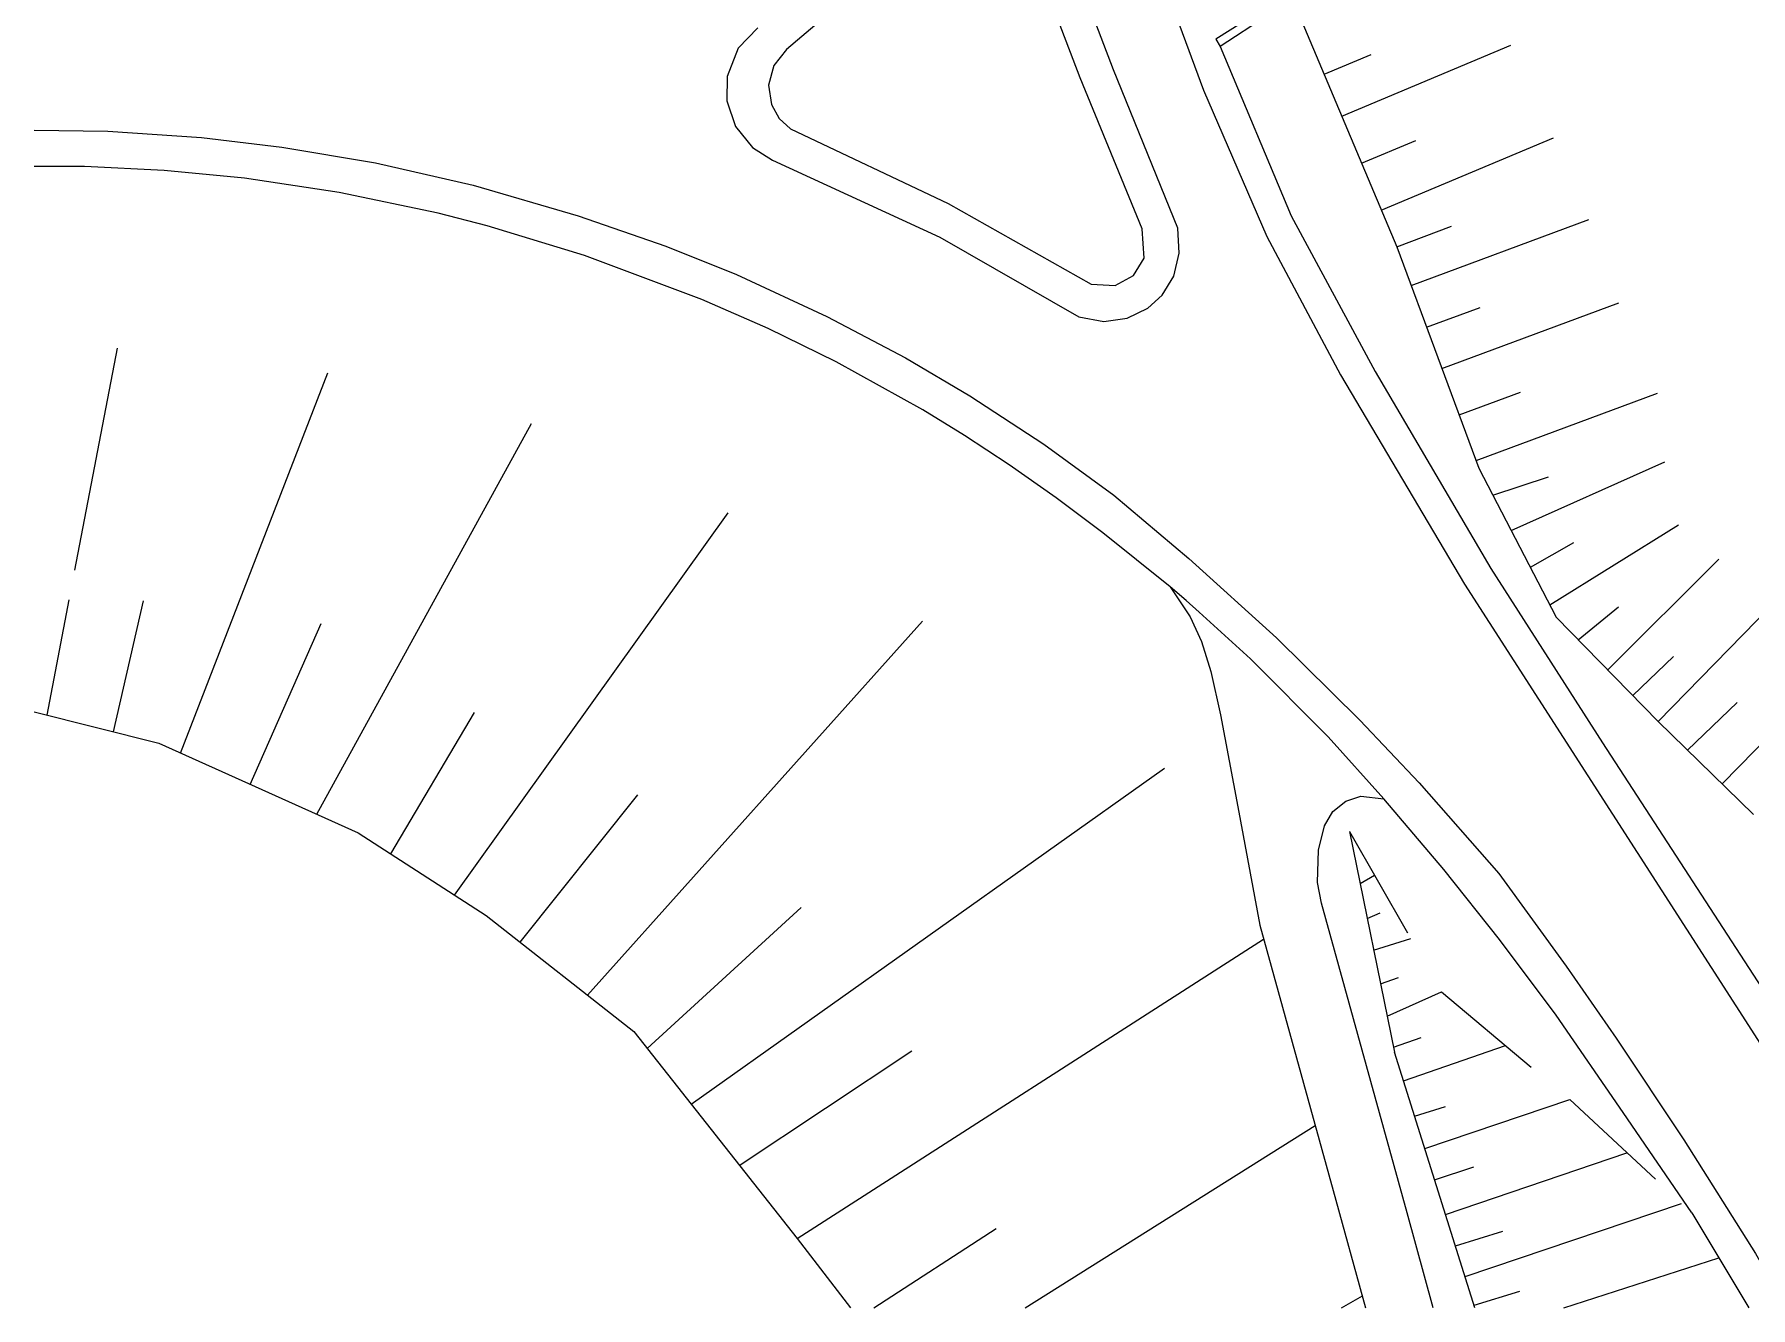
# Model space of a CAD drawing. Extents: x -367 to 63045, y 275 to 109039.
# Drawn here: x 62089 to 62200.9, y 108270.2 to 108353.3 of the extents above; entities that cross this region are included whole.
import ezdxf

# ---------------------------------------------------------------- set-up
doc = ezdxf.new("R2010")
doc.units = 0
doc.header["$LTSCALE"] = 25.401856
doc.header["$MEASUREMENT"] = 0
doc.linetypes.add('DOT', pattern=[0.55, 0.3, -0.25])
for name, color, linetype in [('Bâti', 7, 'Continuous'), ('pendenze', 2, 'Continuous'), ('Strade', 7, 'Continuous'), ('TalusHautBas', 7, 'Continuous')]:
    doc.layers.add(name, color=color, linetype=linetype)

msp = doc.modelspace()

# ---------------------------------------------------------------- linework, layer by layer
at = {"layer": 'Bâti', "color": 2, "linetype": 'Continuous'}
msp.add_line((62173.87626, 108357.91624), (62166.01262, 108352.94015), dxfattribs=at)
at = {"layer": 'Bâti', "color": 2, "linetype": 'Continuous', "lineweight": 0}
msp.add_line((62166.01262, 108352.94015), (62166.29026, 108352.45924), dxfattribs=at)
at = {"layer": 'pendenze', "linetype": 'Continuous'}
for p, q in [((62173.07237, 108350.65424), (62176.12764, 108351.93754)), ((62174.22053, 108347.92069), (62185.22811, 108352.54417)), ((62175.50769, 108344.85624), (62179.05096, 108346.3445)), ((62176.79485, 108341.79175), (62188.01242, 108346.50343)), ((62177.79725, 108339.40523), (62181.36187, 108340.75888)), ((62178.73497, 108336.88002), (62190.32786, 108341.18496)), ((62179.74227, 108334.16742), (62183.22665, 108335.46132)), ((62180.74141, 108331.47682), (62192.26379, 108335.75557)), ((62091.6545, 108318.31813), (62094.43116, 108332.78941)), ((62098.53402, 108306.40485), (62108.13877, 108331.20149)), ((62181.86759, 108328.44411), (62185.86316, 108329.92784)), ((62182.96655, 108325.48467), (62194.79481, 108329.87701)), ((62107.42282, 108302.41678), (62121.40171, 108327.89704)), ((62185.2673, 108320.90636), (62195.27998, 108325.38082)), ((62184.06322, 108323.2272), (62187.68828, 108324.40753)), ((62116.40039, 108297.14709), (62134.22235, 108322.06651)), ((62187.77417, 108316.07445), (62196.15594, 108321.29298)), ((62186.50667, 108318.51752), (62189.34287, 108320.12503)), ((62191.55457, 108311.81898), (62198.78945, 108319.05386)), ((62089.84281, 108308.87605), (62091.28713, 108316.40348)), ((62094.16061, 108307.78599), (62096.11331, 108316.31837)), ((62189.62664, 108313.79284), (62192.26275, 108315.93986)), ((62194.83423, 108308.46122), (62202.19637, 108316.00547)), ((62103.08109, 108304.36475), (62107.71122, 108314.85748)), ((62125.05359, 108290.62499), (62146.89032, 108315.01025)), ((62193.18382, 108310.15092), (62195.83981, 108312.69454)), ((62199.00937, 108304.38688), (62207.38778, 108312.97255)), ((62196.74498, 108306.5966), (62199.97758, 108309.69245)), ((62112.24401, 108299.83178), (62117.70263, 108309.04617)), ((62131.80894, 108283.51183), (62162.66668, 108305.41226)), ((62120.66414, 108294.08114), (62128.3332, 108303.67757)), ((62175.41223, 108297.9042), (62176.35681, 108298.44494)), ((62128.9501, 108287.13729), (62138.99077, 108296.32685)), ((62175.87769, 108295.61339), (62176.7198, 108295.98455)), ((62138.71622, 108274.75227), (62169.12696, 108294.26177)), ((62176.29415, 108293.56371), (62178.72408, 108294.30983)), ((62176.74351, 108291.35207), (62177.90552, 108291.77523)), ((62177.17173, 108289.24453), (62180.71722, 108290.82823)), ((62177.58151, 108287.22771), (62179.38768, 108287.86232)), ((62134.9527, 108279.52501), (62146.19151, 108286.98185)), ((62178.24004, 108285.02535), (62184.8776, 108287.33446)), ((62179.63006, 108280.61559), (62189.07422, 108283.81022)), ((62178.96544, 108282.72408), (62180.98842, 108283.35655)), ((62153.57512, 108270.24572), (62172.49174, 108282.11678)), ((62180.98288, 108276.32381), (62192.80097, 108280.34996)), ((62180.27079, 108278.58287), (62182.82917, 108279.42726)), ((62182.25845, 108272.27712), (62196.35697, 108277.04826)), ((62143.71488, 108270.24572), (62151.69821, 108275.40842)), ((62181.62751, 108274.27873), (62184.714, 108275.23875)), ((62188.68848, 108270.2457), (62198.78414, 108273.50281)), ((62182.84935, 108270.40251), (62185.83094, 108271.32945)), ((62174.20251, 108270.24571), (62175.56165, 108271.01677))]:
    msp.add_line(p, q, dxfattribs=at)
at = {"layer": 'Strade', "color": 2, "linetype": 'Continuous', "flags": 128}
for points in [[(62145.01429, 108412.65225), (62145.4013, 108411.36924), (62149.33829, 108398.70325), (62152.60328, 108388.15824), (62154.16527, 108383.23525), (62157.14227, 108373.67224), (62160.39227, 108363.27524), (62161.69726, 108359.16124), (62165.20426, 108349.62223), (62169.32525, 108340.07923), (62174.14525, 108331.06924), (62182.20823, 108317.42122), (62201.50822, 108287.42121), (62210.00121, 108285.88321), (62212.44622, 108285.3782), (62218.82721, 108274.2882), (62220.97158, 108270.24568)], [(62148.61526, 108363.68424), (62147.87727, 108363.01224), (62146.43426, 108361.01824), (62144.95125, 108358.89825), (62143.27326, 108356.93725), (62141.59926, 108355.28324), (62138.03325, 108352.27925), (62137.20146, 108351.23712), (62136.86127, 108349.94153), (62137.05455, 108348.6764), (62137.55507, 108347.78238), (62138.28325, 108347.10826), (62148.57525, 108342.23824), (62157.87824, 108336.97524), (62159.45094, 108336.87903), (62160.64457, 108337.53465), (62161.34432, 108338.66809), (62161.20124, 108340.58725), (62157.15982, 108350.43291), (62153.41427, 108360.29125), (62152.63827, 108362.29024)], [(62136.16925, 108353.68526), (62134.88759, 108352.35074), (62134.15825, 108350.50525), (62134.13409, 108348.92653), (62134.69626, 108347.25026), (62135.80542, 108345.87657), (62137.11175, 108345.05598), (62148.02525, 108340.04525), (62157.07825, 108334.85324), (62158.7074, 108334.54533), (62160.22655, 108334.76063), (62161.57224, 108335.41324), (62162.50292, 108336.25152), (62163.28025, 108337.49423), (62163.62113, 108338.99453), (62163.53125, 108340.61725), (62159.34325, 108350.95224), (62155.38326, 108361.32724)], [(62169.34828, 108354.45703), (62166.29026, 108352.45924), (62170.92324, 108341.43423), (62176.38524, 108331.26923), (62183.93018, 108318.43852), (62191.20823, 108307.07121), (62202.70822, 108289.37122), (62213.65322, 108286.98422), (62219.44822, 108277.00219), (62222.90321, 108270.70019), (62223.13796, 108270.24568)], [(62089.00825, 108347.01409), (62093.78909, 108346.93867), (62099.89395, 108346.52715), (62105.14276, 108345.90819), (62111.24728, 108344.87427), (62117.61166, 108343.42681), (62124.44925, 108341.43425), (62130.16906, 108339.44646), (62134.77122, 108337.5943), (62140.65905, 108334.87507), (62145.78625, 108332.16425), (62149.97739, 108329.69181), (62154.80297, 108326.53403), (62159.36923, 108323.20924), (62164.25624, 108319.09617), (62169.96636, 108313.90954), (62175.39323, 108308.55724), (62179.25551, 108304.46773), (62184.45922, 108298.54222), (62188.83244, 108292.5178), (62192.10422, 108287.81721), (62196.51246, 108281.19682), (62201.1857, 108273.77988), (62203.21462, 108270.24569)], [(62197.03122, 108276.42222), (62192.55822, 108282.97822), (62188.17967, 108289.31444), (62184.49322, 108294.25621), (62180.86765, 108298.81154), (62176.95323, 108303.42824), (62173.33543, 108307.45205), (62168.26164, 108312.54838), (62164.9225, 108315.59936), (62164.07124, 108316.34224), (62163.03149, 108317.23132), (62158.6468, 108320.77106), (62155.60918, 108323.03806), (62152.53296, 108325.1912), (62149.61946, 108327.10612), (62146.91324, 108328.78225), (62141.27222, 108331.90077), (62136.82999, 108334.07875), (62132.50625, 108335.97925), (62124.85603, 108338.84566), (62118.51516, 108340.77001), (62115.32325, 108341.59127), (62108.87176, 108342.94789), (62102.70926, 108343.87284), (62097.4749, 108344.38088), (62092.28212, 108344.63674), (62089.00825, 108344.64782)], [(62163.03149, 108317.23132), (62164.33351, 108315.29289), (62165.08654, 108313.68205), (62165.67869, 108311.72694), (62166.30323, 108308.90124), (62167.45123, 108302.90322), (62168.87222, 108295.18124), (62173.66521, 108277.88122), (62175.77467, 108270.24571)], [(62180.18418, 108270.2457), (62178.47121, 108276.43322), (62172.89922, 108296.62722), (62172.64565, 108297.97002), (62172.69448, 108300.07235), (62173.09923, 108301.66024), (62173.64048, 108302.58501), (62174.4867, 108303.26531), (62175.45771, 108303.5884), (62176.95323, 108303.42824)]]:
    msp.add_lwpolyline(points, dxfattribs=at)
at = {"layer": 'TalusHautBas', "color": 2, "linetype": 'Continuous'}
for p, q in [((62171.02851, 108355.52027), (62177.79725, 108339.40523)), ((62177.79725, 108339.40523), (62183.15424, 108324.97923)), ((62183.15424, 108324.97923), (62188.20024, 108315.25322)), ((62188.20024, 108315.25322), (62194.83423, 108308.46122)), ((62089.00822, 108309.08677), (62097.12223, 108307.03827)), ((62194.83423, 108308.46122), (62201.04823, 108302.39722)), ((62097.12223, 108307.03827), (62110.10523, 108301.21329)), ((62174.72222, 108301.30022), (62177.64622, 108286.90923)), ((62110.10523, 108301.21329), (62118.45921, 108295.81725)), ((62118.45921, 108295.81725), (62128.07722, 108288.24425)), ((62128.07722, 108288.24425), (62138.71622, 108274.75227)), ((62182.89877, 108270.2457), (62177.64622, 108286.90923)), ((62197.03122, 108276.42222), (62200.73985, 108270.24569)), ((62138.71622, 108274.75227), (62142.19879, 108270.24573))]:
    msp.add_line(p, q, dxfattribs=at)
at = {"layer": 'TalusHautBas', "color": 2, "linetype": 'DOT'}
for p, q in [((62174.72222, 108301.30022), (62180.71722, 108290.82823)), ((62180.71722, 108290.82823), (62189.07422, 108283.81022)), ((62189.07422, 108283.81022), (62197.03122, 108276.42222))]:
    msp.add_line(p, q, dxfattribs=at)

doc.saveas('drawing.dxf')
